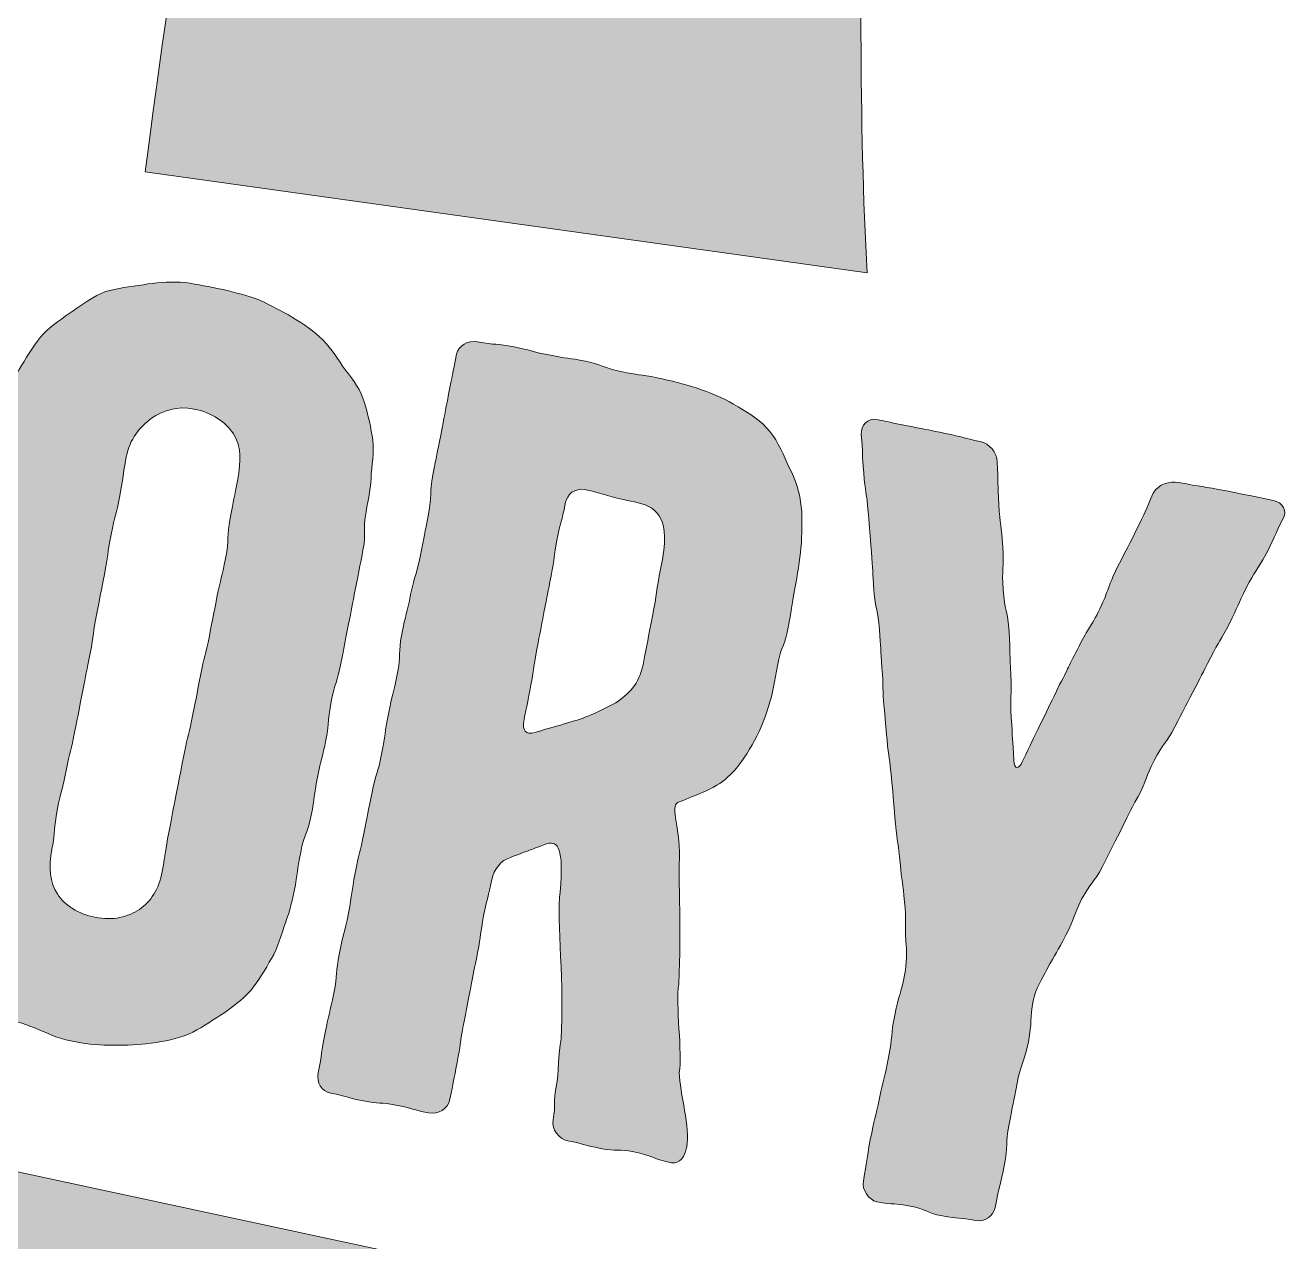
# Model space of a CAD drawing. Header units: inches. Extents: x 239 to 844, y -990 to -91.
# Drawn here: x 659.5 to 841.2, y -479.5 to -304.4 of the extents above; entities that cross this region are included whole.
import ezdxf

# ---------------------------------------------------------------- set-up
doc = ezdxf.new("R2010")
doc.units = ezdxf.units.IN
doc.header["$MEASUREMENT"] = 0
doc.layers.add('Layer 1', color=7, linetype='Continuous')

# ---------------------------------------------------------------- blocks, each defined once
blk = doc.blocks.new('block 4')
at = {"layer": 'Layer 1', "true_color": 0xea2625}
h = blk.add_hatch(color=20, dxfattribs=at)
h.dxf.hatch_style = 2
edge = h.paths.add_edge_path()
edge.add_spline(control_points=[(666.08, -450.6), (664.24, -450.23), (662.65, -449.43), (661.03, -448.78), (659.26, -448.1), (657.45, -447.58), (656.02, -446.81), (654.3, -445.82), (652.78, -444.71), (651.4, -443.63), (650.05, -442.39), (648.88, -441.03), (647.75, -439.51), (646.77, -438.03), (646.34, -436.17), (645.57, -434.4), (645.11, -432.7), (644.32, -431.09), (644.07, -429.11), (643.76, -427.43), (643.82, -425.51), (643.87, -423.59), (643.9, -421.83), (644.23, -420.12), (644.6, -418.26), (645.14, -415.47), (645.14, -415.47), (645.69, -412.68), (646.2, -410.05), (646.35, -410.08), (646.9, -407.29), (647.41, -404.65), (647.26, -404.62), (647.8, -401.83), (648.32, -399.2), (648.16, -399.17), (648.71, -396.38), (649.26, -393.59), (649.26, -393.59), (649.77, -390.95), (650.31, -388.16), (650.31, -388.16), (650.83, -385.53), (651.37, -382.74), (651.22, -382.71), (651.77, -379.92), (652.28, -377.28), (652.59, -377.34), (653.13, -374.55), (653.65, -371.92), (653.65, -371.92), (654.19, -369.13), (654.74, -366.34), (654.58, -366.31), (655.1, -363.67), (655.46, -361.81), (655.98, -359.98), (656.61, -358.34), (657.28, -356.54), (658.07, -354.93), (659.02, -353.35), (659.96, -351.76), (660.91, -350.18), (662.13, -348.82), (663.32, -347.61), (664.96, -346.49), (666.43, -345.49), (667.89, -344.5), (669.39, -343.35), (671.1, -342.72), (672.78, -342.26), (674.58, -341.97), (676.54, -341.72), (678.19, -341.41), (680.11, -341.31), (681.85, -341.34), (683.72, -341.55), (685.4, -341.89), (687.23, -342.26), (689.22, -342.66), (690.87, -343.15), (692.52, -343.64), (694.29, -344.32), (695.85, -345.28), (697.44, -346.08), (699, -347.04), (700.57, -348), (701.91, -349.23), (703.26, -350.47), (704.24, -351.96), (705.22, -353.44), (706.35, -354.96), (707.52, -356.32), (708.13, -358.05), (708.74, -359.79), (709.18, -361.65), (709.45, -363.47), (709.76, -365.15), (709.55, -367.04), (709.34, -368.93), (709.32, -370.69), (708.95, -372.56), (708.59, -374.41), (708.07, -377.05), (708.69, -377.17), (708.14, -379.96), (707.6, -382.75), (707.6, -382.75), (707.08, -385.39), (706.54, -388.18), (706.54, -388.18), (706.02, -390.81), (705.48, -393.6), (705.48, -393.6), (704.97, -396.24), (704.42, -399.03), (704.11, -398.96), (703.57, -401.75), (703.05, -404.39), (703.36, -404.45), (702.82, -407.24), (702.3, -409.88), (702.15, -409.84), (701.6, -412.64), (701.06, -415.42), (701.21, -415.45), (700.7, -418.09), (700.15, -420.88), (699.69, -420.79), (699.18, -423.42), (698.63, -426.21), (698.78, -426.24), (698.24, -429.03), (697.88, -430.89), (697.39, -432.57), (696.75, -434.21), (696.24, -436.04), (695.57, -437.84), (694.65, -439.27), (693.68, -441), (692.74, -442.59), (691.55, -443.8), (690.18, -445.13), (688.68, -446.28), (687.06, -447.25), (685.6, -448.24), (684.13, -449.23), (682.42, -449.86), (680.71, -450.48), (678.91, -450.76), (676.96, -451.01), (675.34, -451.17), (673.41, -451.27), (671.52, -451.21), (669.77, -451.18), (668.06, -451), (666.08, -450.6)], knot_values=[0, 0, 0, 0, 1, 1, 1, 2, 2, 2, 3, 3, 3, 4, 4, 4, 5, 5, 5, 6, 6, 6, 7, 7, 7, 8, 8, 8, 9, 9, 9, 10, 10, 10, 11, 11, 11, 12, 12, 12, 13, 13, 13, 14, 14, 14, 15, 15, 15, 16, 16, 16, 17, 17, 17, 18, 18, 18, 19, 19, 19, 20, 20, 20, 21, 21, 21, 22, 22, 22, 23, 23, 23, 24, 24, 24, 25, 25, 25, 26, 26, 26, 27, 27, 27, 28, 28, 28, 29, 29, 29, 30, 30, 30, 31, 31, 31, 32, 32, 32, 33, 33, 33, 34, 34, 34, 35, 35, 35, 36, 36, 36, 37, 37, 37, 38, 38, 38, 39, 39, 39, 40, 40, 40, 41, 41, 41, 42, 42, 42, 43, 43, 43, 44, 44, 44, 45, 45, 45, 46, 46, 46, 47, 47, 47, 48, 48, 48, 49, 49, 49, 50, 50, 50, 51, 51, 51, 52, 52, 52, 52], degree=3, periodic=1)
edge = h.paths.add_edge_path()
edge.add_spline(control_points=[(669.56, -432.78), (672.15, -433.3), (674.32, -432.77), (675.97, -431.65), (677.62, -430.53), (678.75, -428.82), (679.26, -426.19), (679.8, -423.4), (679.65, -423.37), (680.2, -420.58), (680.74, -417.79), (680.74, -417.79), (681.32, -414.84), (681.86, -412.05), (681.86, -412.05), (682.41, -409.26), (682.95, -406.47), (683.1, -406.5), (683.68, -403.56), (684.22, -400.77), (684.22, -400.77), (684.77, -397.98), (685.31, -395.19), (685.47, -395.22), (686.04, -392.28), (686.59, -389.49), (686.59, -389.49), (687.13, -386.7), (687.68, -383.91), (687.83, -383.94), (688.37, -381.15), (688.95, -378.2), (688.49, -378.11), (689.04, -375.32), (689.58, -372.53), (689.58, -372.53), (690.12, -369.74), (690.64, -367.11), (690.6, -364.84), (689.5, -363.17), (688.4, -361.5), (686.44, -360.14), (683.84, -359.62), (681.4, -359.13), (679.35, -359.85), (677.7, -360.96), (676.02, -362.24), (674.59, -363.88), (674.08, -366.52), (673.53, -369.31), (673.69, -369.34), (673.14, -372.13), (672.6, -374.92), (672.44, -374.89), (671.9, -377.68), (671.32, -380.62), (671.48, -380.65), (670.93, -383.44), (670.39, -386.23), (670.39, -386.23), (669.84, -389.02), (669.27, -391.97), (669.42, -392), (668.88, -394.79), (668.33, -397.58), (668.33, -397.58), (667.79, -400.37), (667.24, -403.16), (667.24, -403.16), (666.7, -405.95), (666.12, -408.89), (665.97, -408.86), (665.42, -411.65), (664.88, -414.44), (664.72, -414.41), (664.15, -417.36), (663.61, -420.15), (663.91, -420.21), (663.37, -423), (662.85, -425.63), (663.07, -427.77), (664.18, -429.44), (665.28, -431.11), (667.11, -432.29), (669.56, -432.78)], knot_values=[0, 0, 0, 0, 1, 1, 1, 2, 2, 2, 3, 3, 3, 4, 4, 4, 5, 5, 5, 6, 6, 6, 7, 7, 7, 8, 8, 8, 9, 9, 9, 10, 10, 10, 11, 11, 11, 12, 12, 12, 13, 13, 13, 14, 14, 14, 15, 15, 15, 16, 16, 16, 17, 17, 17, 18, 18, 18, 19, 19, 19, 20, 20, 20, 21, 21, 21, 22, 22, 22, 23, 23, 23, 24, 24, 24, 25, 25, 25, 26, 26, 26, 27, 27, 27, 28, 28, 28, 28], degree=3, periodic=1)
h = blk.add_hatch(color=20, dxfattribs=at)
h.dxf.hatch_style = 2
edge = h.paths.add_edge_path()
edge.add_spline(control_points=[(753.61, -442.41), (753.07, -445.2), (754.18, -452.51), (753.67, -455.14), (753.73, -458.06), (755.27, -463.2), (754.75, -465.83), (754.48, -467.23), (753.78, -468.37), (752.56, -468.13), (750.11, -467.64), (749.59, -467.05), (747.15, -466.56), (744.86, -466.1), (744.76, -466.56), (742.32, -466.07), (740.03, -465.61), (740.06, -465.46), (737.61, -464.97), (736.39, -464.72), (735.23, -463.36), (735.5, -461.97), (735.95, -459.64), (735.49, -459.55), (735.95, -457.22), (736.37, -455.05), (736.21, -452.6), (736.67, -450.28), (737.14, -442.97), (736.05, -433.08), (736.51, -429.15), (737.1, -422.82), (736.19, -421.83), (734.69, -422.18), (731.6, -423.33), (732.46, -423.02), (729.38, -424.17), (728.03, -424.55), (726.97, -425.94), (726.69, -427.34), (726.18, -429.97), (726.02, -429.94), (725.51, -432.58), (725, -435.21), (725.15, -435.24), (724.64, -437.88), (724.12, -440.51), (724.12, -440.51), (723.61, -443.15), (723.09, -445.78), (723.09, -445.78), (722.58, -448.42), (722.06, -451.05), (722.22, -451.08), (721.7, -453.72), (721.19, -456.35), (721.19, -456.35), (720.67, -458.99), (720.4, -460.38), (718.97, -461.22), (717.59, -460.95), (715.3, -460.49), (715.33, -460.33), (712.88, -459.84), (710.59, -459.38), (710.53, -459.69), (708.24, -459.23), (705.79, -458.74), (705.82, -458.58), (703.53, -458.12), (702.15, -457.85), (701.45, -456.58), (701.72, -455.18), (702.27, -452.39), (702.11, -452.36), (702.69, -449.42), (703.23, -446.63), (703.38, -446.66), (703.96, -443.71), (704.51, -440.92), (704.2, -440.86), (704.77, -437.92), (705.32, -435.13), (705.47, -435.16), (706.05, -432.21), (706.62, -429.27), (706.47, -429.23), (707.01, -426.45), (707.59, -423.5), (707.74, -423.53), (708.29, -420.74), (708.86, -417.8), (708.86, -417.8), (709.41, -415.01), (709.98, -412.06), (710.28, -412.12), (710.83, -409.33), (711.41, -406.39), (711.25, -406.36), (711.8, -403.57), (712.37, -400.62), (712.52, -400.65), (713.07, -397.86), (713.65, -394.92), (713.19, -394.83), (713.73, -392.04), (714.31, -389.09), (714.46, -389.12), (715.01, -386.33), (715.58, -383.39), (715.89, -383.45), (716.43, -380.66), (717, -377.72), (717, -377.72), (717.58, -374.77), (718.13, -371.98), (717.67, -371.89), (718.21, -369.1), (718.79, -366.15), (718.79, -366.15), (719.33, -363.36), (719.91, -360.42), (719.91, -360.42), (720.48, -357.47), (721.03, -354.68), (721.03, -354.68), (721.6, -351.74), (721.84, -350.5), (723.28, -349.66), (724.65, -349.94), (727.25, -350.46), (727.31, -350.15), (729.91, -350.67), (732.35, -351.16), (732.32, -351.32), (734.92, -351.84), (737.67, -352.39), (737.7, -352.23), (740.15, -352.72), (742.75, -353.25), (742.66, -353.71), (745.26, -354.23), (747.85, -354.76), (747.88, -354.6), (750.48, -355.12), (752.47, -355.52), (754.43, -356.08), (756.08, -356.57), (758.16, -357.31), (759.93, -357.98), (761.49, -358.94), (763.2, -359.93), (764.92, -360.92), (766.23, -362.31), (767.55, -363.7), (768.44, -365.65), (769.21, -367.42), (770, -369.03), (770.89, -370.98), (771.14, -372.96), (771.42, -374.79), (771.33, -376.87), (771.25, -378.94), (771.06, -380.68), (770.82, -382.72), (770.43, -384.74), (769.86, -387.68), (770.01, -387.71), (769.4, -390.81), (768.83, -393.76), (768.37, -393.67), (767.79, -396.61), (767.4, -398.63), (767.16, -400.67), (766.49, -402.47), (765.94, -404.46), (765.09, -406.38), (764.15, -407.96), (763.17, -409.7), (762.05, -411.4), (760.52, -412.71), (759.12, -414.2), (755.21, -415.51), (753.47, -416.29), (752.25, -416.85), (754, -420.1), (753.64, -425.18), (753.65, -430.82), (753.93, -433.45), (753.61, -442.41)], knot_values=[0, 0, 0, 0, 1, 1, 1, 2, 2, 2, 3, 3, 3, 4, 4, 4, 5, 5, 5, 6, 6, 6, 7, 7, 7, 8, 8, 8, 9, 9, 9, 10, 10, 10, 11, 11, 11, 12, 12, 12, 13, 13, 13, 14, 14, 14, 15, 15, 15, 16, 16, 16, 17, 17, 17, 18, 18, 18, 19, 19, 19, 20, 20, 20, 21, 21, 21, 22, 22, 22, 23, 23, 23, 24, 24, 24, 25, 25, 25, 26, 26, 26, 27, 27, 27, 28, 28, 28, 29, 29, 29, 30, 30, 30, 31, 31, 31, 32, 32, 32, 33, 33, 33, 34, 34, 34, 35, 35, 35, 36, 36, 36, 37, 37, 37, 38, 38, 38, 39, 39, 39, 40, 40, 40, 41, 41, 41, 42, 42, 42, 43, 43, 43, 44, 44, 44, 45, 45, 45, 46, 46, 46, 47, 47, 47, 48, 48, 48, 49, 49, 49, 50, 50, 50, 51, 51, 51, 52, 52, 52, 53, 53, 53, 54, 54, 54, 55, 55, 55, 56, 56, 56, 57, 57, 57, 58, 58, 58, 59, 59, 59, 60, 60, 60, 61, 61, 61, 62, 62, 62, 63, 63, 63, 63], degree=3, periodic=1)
edge = h.paths.add_edge_path()
edge.add_spline(control_points=[(749.81, -389.46), (750.48, -386.05), (750.33, -386.02), (751.02, -382.45), (751.48, -380.13), (752.17, -376.56), (750.49, -374.61), (749.6, -373.47), (748.07, -373.16), (746.7, -372.89), (743.33, -372.21), (743.39, -371.9), (740.03, -371.23), (738.65, -370.95), (737.53, -371.85), (737.26, -373.24), (736.74, -375.88), (736.59, -375.85), (736.07, -378.48), (735.59, -380.96), (735.74, -381), (735.23, -383.63), (734.71, -386.26), (734.71, -386.26), (734.2, -388.9), (733.68, -391.53), (733.68, -391.53), (733.17, -394.17), (732.69, -396.65), (732.84, -396.68), (732.32, -399.31), (731.81, -401.95), (731.81, -401.95), (731.29, -404.58), (731.05, -405.82), (731.55, -406.57), (732.89, -406.19), (735.42, -405.41), (735.57, -405.44), (738.11, -404.66), (740.46, -404.01), (742.57, -402.98), (744.52, -401.92), (746.35, -400.68), (747.91, -399.22), (748.45, -396.43), (749.12, -393.02), (749.12, -393.02), (749.81, -389.46)], knot_values=[0, 0, 0, 0, 1, 1, 1, 2, 2, 2, 3, 3, 3, 4, 4, 4, 5, 5, 5, 6, 6, 6, 7, 7, 7, 8, 8, 8, 9, 9, 9, 10, 10, 10, 11, 11, 11, 12, 12, 12, 13, 13, 13, 14, 14, 14, 15, 15, 15, 16, 16, 16, 16], degree=3, periodic=1)
h = blk.add_hatch(color=20, dxfattribs=at)
h.dxf.hatch_style = 2
edge = h.paths.add_edge_path()
edge.add_spline(control_points=[(840.54, -375.46), (839.26, -377.94), (839.42, -377.98), (838.14, -380.46), (836.67, -383.06), (836.55, -382.88), (835.27, -385.36), (833.99, -387.84), (834.12, -388.02), (832.84, -390.51), (831.56, -392.99), (831.41, -392.96), (830.13, -395.44), (828.85, -397.92), (828.85, -397.92), (827.57, -400.4), (826.29, -402.88), (826.29, -402.88), (825.01, -405.36), (823.73, -407.85), (823.27, -407.75), (822, -410.23), (820.72, -412.72), (820.99, -412.93), (819.71, -415.41), (818.28, -417.87), (818.44, -417.9), (817.16, -420.38), (815.88, -422.86), (815.88, -422.86), (814.57, -425.49), (813.29, -427.98), (812.87, -427.73), (811.58, -430.21), (810.31, -432.69), (810.58, -432.91), (809.3, -435.39), (808.02, -437.87), (807.87, -437.84), (806.59, -440.32), (805.89, -441.47), (804.89, -443.36), (804.65, -444.6), (804.04, -447.7), (804.5, -447.79), (803.92, -450.74), (803.35, -453.68), (802.89, -453.59), (802.29, -456.69), (801.71, -459.64), (801.71, -459.64), (801.14, -462.58), (800.56, -465.53), (801.02, -465.62), (800.44, -468.56), (799.84, -471.66), (799.69, -471.63), (799.11, -474.58), (798.87, -475.82), (797.59, -476.69), (796.36, -476.44), (793.92, -475.95), (793.86, -476.26), (791.57, -475.8), (789.12, -475.31), (789.21, -474.84), (786.92, -474.38), (784.63, -473.92), (784.56, -474.23), (782.12, -473.74), (780.9, -473.5), (779.92, -472.01), (780.16, -470.77), (780.74, -467.83), (780.58, -467.8), (781.16, -464.85), (781.76, -461.75), (781.91, -461.78), (782.49, -458.84), (783.07, -455.89), (783.22, -455.92), (783.79, -452.98), (784.4, -449.88), (784.09, -449.82), (784.67, -446.87), (785.24, -443.93), (785.55, -443.99), (786.15, -440.89), (786.39, -439.65), (786.48, -437.57), (786.26, -436.24), (786.17, -433.48), (786.35, -433.36), (786.1, -430.57), (785.85, -427.78), (785.7, -427.75), (785.45, -424.96), (785.2, -422.17), (785.05, -422.14), (784.8, -419.35), (784.55, -416.57), (784.55, -416.57), (784.3, -413.78), (784.05, -410.99), (784.05, -410.99), (783.65, -408.17), (783.4, -405.38), (783.4, -405.38), (783.15, -402.59), (782.9, -399.81), (783.08, -399.68), (782.83, -396.89), (782.58, -394.1), (782.73, -394.13), (782.48, -391.35), (782.23, -388.56), (781.93, -388.5), (781.68, -385.71), (781.43, -382.92), (781.58, -382.95), (781.33, -380.16), (781.08, -377.37), (781.11, -377.22), (780.86, -374.43), (780.61, -371.64), (780.46, -371.61), (780.21, -368.82), (779.96, -366.04), (780.11, -366.07), (779.87, -363.28), (779.8, -361.98), (780.81, -360.89), (782.03, -361.13), (784.47, -361.63), (784.47, -361.63), (787.07, -362.15), (789.52, -362.64), (789.52, -362.64), (791.96, -363.13), (794.56, -363.65), (794.53, -363.81), (796.98, -364.3), (798.35, -364.58), (799.36, -365.9), (799.43, -367.21), (799.62, -370.3), (799.46, -370.27), (799.65, -373.37), (799.87, -376.32), (800.03, -376.35), (800.22, -379.45), (800.4, -382.54), (800.07, -382.64), (800.29, -385.58), (800.48, -388.68), (800.96, -388.62), (801.15, -391.71), (801.34, -394.81), (801.19, -394.78), (801.38, -397.88), (801.57, -400.98), (801.23, -401.07), (801.45, -404.01), (801.64, -407.11), (801.64, -407.11), (801.83, -410.21), (801.89, -411.51), (802.51, -411.64), (803.08, -410.3), (804.42, -407.51), (804.42, -407.51), (805.73, -404.87), (807.07, -402.08), (807.07, -402.08), (808.41, -399.29), (809.9, -396.53), (809.75, -396.5), (811.24, -393.74), (812.58, -390.95), (812.86, -391.16), (814.2, -388.37), (815.53, -385.58), (815.23, -385.52), (816.57, -382.73), (817.91, -379.94), (818.06, -379.97), (819.4, -377.18), (820.74, -374.39), (820.74, -374.39), (821.89, -371.72), (822.62, -370.42), (824.3, -369.95), (825.53, -370.19), (828.89, -370.87), (828.92, -370.71), (832.44, -371.42), (835.8, -372.09), (835.8, -372.09), (839.16, -372.77), (840.54, -373.05), (841.24, -374.31), (840.54, -375.46)], knot_values=[0, 0, 0, 0, 1, 1, 1, 2, 2, 2, 3, 3, 3, 4, 4, 4, 5, 5, 5, 6, 6, 6, 7, 7, 7, 8, 8, 8, 9, 9, 9, 10, 10, 10, 11, 11, 11, 12, 12, 12, 13, 13, 13, 14, 14, 14, 15, 15, 15, 16, 16, 16, 17, 17, 17, 18, 18, 18, 19, 19, 19, 20, 20, 20, 21, 21, 21, 22, 22, 22, 23, 23, 23, 24, 24, 24, 25, 25, 25, 26, 26, 26, 27, 27, 27, 28, 28, 28, 29, 29, 29, 30, 30, 30, 31, 31, 31, 32, 32, 32, 33, 33, 33, 34, 34, 34, 35, 35, 35, 36, 36, 36, 37, 37, 37, 38, 38, 38, 39, 39, 39, 40, 40, 40, 41, 41, 41, 42, 42, 42, 43, 43, 43, 44, 44, 44, 45, 45, 45, 46, 46, 46, 47, 47, 47, 48, 48, 48, 49, 49, 49, 50, 50, 50, 51, 51, 51, 52, 52, 52, 53, 53, 53, 54, 54, 54, 55, 55, 55, 56, 56, 56, 57, 57, 57, 58, 58, 58, 59, 59, 59, 60, 60, 60, 61, 61, 61, 62, 62, 62, 63, 63, 63, 64, 64, 64, 65, 65, 65, 66, 66, 66, 67, 67, 67, 67], degree=3, periodic=1)
at = {"layer": 'Layer 1', "lineweight": 0}
for points, knots in [([(666.08, -450.6), (664.24, -450.23), (662.65, -449.43), (661.03, -448.78), (659.26, -448.1), (657.45, -447.58), (656.02, -446.81), (654.3, -445.82), (652.78, -444.71), (651.4, -443.63), (650.05, -442.39), (648.88, -441.03), (647.75, -439.51), (646.77, -438.03), (646.34, -436.17), (645.57, -434.4), (645.11, -432.7), (644.32, -431.09), (644.07, -429.11), (643.76, -427.43), (643.82, -425.51), (643.87, -423.59), (643.9, -421.83), (644.23, -420.12), (644.6, -418.26), (645.14, -415.47), (645.14, -415.47), (645.69, -412.68), (646.2, -410.05), (646.35, -410.08), (646.9, -407.29), (647.41, -404.65), (647.26, -404.62), (647.8, -401.83), (648.32, -399.2), (648.16, -399.17), (648.71, -396.38), (649.26, -393.59), (649.26, -393.59), (649.77, -390.95), (650.31, -388.16), (650.31, -388.16), (650.83, -385.53), (651.37, -382.74), (651.22, -382.71), (651.77, -379.92), (652.28, -377.28), (652.59, -377.34), (653.13, -374.55), (653.65, -371.92), (653.65, -371.92), (654.19, -369.13), (654.74, -366.34), (654.58, -366.31), (655.1, -363.67), (655.46, -361.81), (655.98, -359.98), (656.61, -358.34), (657.28, -356.54), (658.07, -354.93), (659.02, -353.35), (659.96, -351.76), (660.91, -350.18), (662.13, -348.82), (663.32, -347.61), (664.96, -346.49), (666.43, -345.49), (667.89, -344.5), (669.39, -343.35), (671.1, -342.72), (672.78, -342.26), (674.58, -341.97), (676.54, -341.72), (678.19, -341.41), (680.11, -341.31), (681.85, -341.34), (683.72, -341.55), (685.4, -341.89), (687.23, -342.26), (689.22, -342.66), (690.87, -343.15), (692.52, -343.64), (694.29, -344.32), (695.85, -345.28), (697.44, -346.08), (699, -347.04), (700.57, -348), (701.91, -349.23), (703.26, -350.47), (704.24, -351.96), (705.22, -353.44), (706.35, -354.96), (707.52, -356.32), (708.13, -358.05), (708.74, -359.79), (709.18, -361.65), (709.45, -363.47), (709.76, -365.15), (709.55, -367.04), (709.34, -368.93), (709.32, -370.69), (708.95, -372.56), (708.59, -374.41), (708.07, -377.05), (708.69, -377.17), (708.14, -379.96), (707.6, -382.75), (707.6, -382.75), (707.08, -385.39), (706.54, -388.18), (706.54, -388.18), (706.02, -390.81), (705.48, -393.6), (705.48, -393.6), (704.97, -396.24), (704.42, -399.03), (704.11, -398.96), (703.57, -401.75), (703.05, -404.39), (703.36, -404.45), (702.82, -407.24), (702.3, -409.88), (702.15, -409.84), (701.6, -412.64), (701.06, -415.42), (701.21, -415.45), (700.7, -418.09), (700.15, -420.88), (699.69, -420.79), (699.18, -423.42), (698.63, -426.21), (698.78, -426.24), (698.24, -429.03), (697.88, -430.89), (697.39, -432.57), (696.75, -434.21), (696.24, -436.04), (695.57, -437.84), (694.65, -439.27), (693.68, -441), (692.74, -442.59), (691.55, -443.8), (690.18, -445.13), (688.68, -446.28), (687.06, -447.25), (685.6, -448.24), (684.13, -449.23), (682.42, -449.86), (680.71, -450.48), (678.91, -450.76), (676.96, -451.01), (675.34, -451.17), (673.41, -451.27), (671.52, -451.21), (669.77, -451.18), (668.06, -451), (666.08, -450.6)], [0, 0, 0, 0, 1, 1, 1, 2, 2, 2, 3, 3, 3, 4, 4, 4, 5, 5, 5, 6, 6, 6, 7, 7, 7, 8, 8, 8, 9, 9, 9, 10, 10, 10, 11, 11, 11, 12, 12, 12, 13, 13, 13, 14, 14, 14, 15, 15, 15, 16, 16, 16, 17, 17, 17, 18, 18, 18, 19, 19, 19, 20, 20, 20, 21, 21, 21, 22, 22, 22, 23, 23, 23, 24, 24, 24, 25, 25, 25, 26, 26, 26, 27, 27, 27, 28, 28, 28, 29, 29, 29, 30, 30, 30, 31, 31, 31, 32, 32, 32, 33, 33, 33, 34, 34, 34, 35, 35, 35, 36, 36, 36, 37, 37, 37, 38, 38, 38, 39, 39, 39, 40, 40, 40, 41, 41, 41, 42, 42, 42, 43, 43, 43, 44, 44, 44, 45, 45, 45, 46, 46, 46, 47, 47, 47, 48, 48, 48, 49, 49, 49, 50, 50, 50, 51, 51, 51, 52, 52, 52, 52]), ([(753.61, -442.41), (753.07, -445.2), (754.18, -452.51), (753.67, -455.14), (753.73, -458.06), (755.27, -463.2), (754.75, -465.83), (754.48, -467.23), (753.78, -468.37), (752.56, -468.13), (750.11, -467.64), (749.59, -467.05), (747.15, -466.56), (744.86, -466.1), (744.76, -466.56), (742.32, -466.07), (740.03, -465.61), (740.06, -465.46), (737.61, -464.97), (736.39, -464.72), (735.23, -463.36), (735.5, -461.97), (735.95, -459.64), (735.49, -459.55), (735.95, -457.22), (736.37, -455.05), (736.21, -452.6), (736.67, -450.28), (737.14, -442.97), (736.05, -433.08), (736.51, -429.15), (737.1, -422.82), (736.19, -421.83), (734.69, -422.18), (731.6, -423.33), (732.46, -423.02), (729.38, -424.17), (728.03, -424.55), (726.97, -425.94), (726.69, -427.34), (726.18, -429.97), (726.02, -429.94), (725.51, -432.58), (725, -435.21), (725.15, -435.24), (724.64, -437.88), (724.12, -440.51), (724.12, -440.51), (723.61, -443.15), (723.09, -445.78), (723.09, -445.78), (722.58, -448.42), (722.06, -451.05), (722.22, -451.08), (721.7, -453.72), (721.19, -456.35), (721.19, -456.35), (720.67, -458.99), (720.4, -460.38), (718.97, -461.22), (717.59, -460.95), (715.3, -460.49), (715.33, -460.33), (712.88, -459.84), (710.59, -459.38), (710.53, -459.69), (708.24, -459.23), (705.79, -458.74), (705.82, -458.58), (703.53, -458.12), (702.15, -457.85), (701.45, -456.58), (701.72, -455.18), (702.27, -452.39), (702.11, -452.36), (702.69, -449.42), (703.23, -446.63), (703.38, -446.66), (703.96, -443.71), (704.51, -440.92), (704.2, -440.86), (704.77, -437.92), (705.32, -435.13), (705.47, -435.16), (706.05, -432.21), (706.62, -429.27), (706.47, -429.23), (707.01, -426.45), (707.59, -423.5), (707.74, -423.53), (708.29, -420.74), (708.86, -417.8), (708.86, -417.8), (709.41, -415.01), (709.98, -412.06), (710.28, -412.12), (710.83, -409.33), (711.41, -406.39), (711.25, -406.36), (711.8, -403.57), (712.37, -400.62), (712.52, -400.65), (713.07, -397.86), (713.65, -394.92), (713.19, -394.83), (713.73, -392.04), (714.31, -389.09), (714.46, -389.12), (715.01, -386.33), (715.58, -383.39), (715.89, -383.45), (716.43, -380.66), (717, -377.72), (717, -377.72), (717.58, -374.77), (718.13, -371.98), (717.67, -371.89), (718.21, -369.1), (718.79, -366.15), (718.79, -366.15), (719.33, -363.36), (719.91, -360.42), (719.91, -360.42), (720.48, -357.47), (721.03, -354.68), (721.03, -354.68), (721.6, -351.74), (721.84, -350.5), (723.28, -349.66), (724.65, -349.94), (727.25, -350.46), (727.31, -350.15), (729.91, -350.67), (732.35, -351.16), (732.32, -351.32), (734.92, -351.84), (737.67, -352.39), (737.7, -352.23), (740.15, -352.72), (742.75, -353.25), (742.66, -353.71), (745.26, -354.23), (747.85, -354.76), (747.88, -354.6), (750.48, -355.12), (752.47, -355.52), (754.43, -356.08), (756.08, -356.57), (758.16, -357.31), (759.93, -357.98), (761.49, -358.94), (763.2, -359.93), (764.92, -360.92), (766.23, -362.31), (767.55, -363.7), (768.44, -365.65), (769.21, -367.42), (770, -369.03), (770.89, -370.98), (771.14, -372.96), (771.42, -374.79), (771.33, -376.87), (771.25, -378.94), (771.06, -380.68), (770.82, -382.72), (770.43, -384.74), (769.86, -387.68), (770.01, -387.71), (769.4, -390.81), (768.83, -393.76), (768.37, -393.67), (767.79, -396.61), (767.4, -398.63), (767.16, -400.67), (766.49, -402.47), (765.94, -404.46), (765.09, -406.38), (764.15, -407.96), (763.17, -409.7), (762.05, -411.4), (760.52, -412.71), (759.12, -414.2), (755.21, -415.51), (753.47, -416.29), (752.25, -416.85), (754, -420.1), (753.64, -425.18), (753.65, -430.82), (753.93, -433.45), (753.61, -442.41)], [0, 0, 0, 0, 1, 1, 1, 2, 2, 2, 3, 3, 3, 4, 4, 4, 5, 5, 5, 6, 6, 6, 7, 7, 7, 8, 8, 8, 9, 9, 9, 10, 10, 10, 11, 11, 11, 12, 12, 12, 13, 13, 13, 14, 14, 14, 15, 15, 15, 16, 16, 16, 17, 17, 17, 18, 18, 18, 19, 19, 19, 20, 20, 20, 21, 21, 21, 22, 22, 22, 23, 23, 23, 24, 24, 24, 25, 25, 25, 26, 26, 26, 27, 27, 27, 28, 28, 28, 29, 29, 29, 30, 30, 30, 31, 31, 31, 32, 32, 32, 33, 33, 33, 34, 34, 34, 35, 35, 35, 36, 36, 36, 37, 37, 37, 38, 38, 38, 39, 39, 39, 40, 40, 40, 41, 41, 41, 42, 42, 42, 43, 43, 43, 44, 44, 44, 45, 45, 45, 46, 46, 46, 47, 47, 47, 48, 48, 48, 49, 49, 49, 50, 50, 50, 51, 51, 51, 52, 52, 52, 53, 53, 53, 54, 54, 54, 55, 55, 55, 56, 56, 56, 57, 57, 57, 58, 58, 58, 59, 59, 59, 60, 60, 60, 61, 61, 61, 62, 62, 62, 63, 63, 63, 63]), ([(669.56, -432.78), (672.15, -433.3), (674.32, -432.77), (675.97, -431.65), (677.62, -430.53), (678.75, -428.82), (679.26, -426.19), (679.8, -423.4), (679.65, -423.37), (680.2, -420.58), (680.74, -417.79), (680.74, -417.79), (681.32, -414.84), (681.86, -412.05), (681.86, -412.05), (682.41, -409.26), (682.95, -406.47), (683.1, -406.5), (683.68, -403.56), (684.22, -400.77), (684.22, -400.77), (684.77, -397.98), (685.31, -395.19), (685.47, -395.22), (686.04, -392.28), (686.59, -389.49), (686.59, -389.49), (687.13, -386.7), (687.68, -383.91), (687.83, -383.94), (688.37, -381.15), (688.95, -378.2), (688.49, -378.11), (689.04, -375.32), (689.58, -372.53), (689.58, -372.53), (690.12, -369.74), (690.64, -367.11), (690.6, -364.84), (689.5, -363.17), (688.4, -361.5), (686.44, -360.14), (683.84, -359.62), (681.4, -359.13), (679.35, -359.85), (677.7, -360.96), (676.02, -362.24), (674.59, -363.88), (674.08, -366.52), (673.53, -369.31), (673.69, -369.34), (673.14, -372.13), (672.6, -374.92), (672.44, -374.89), (671.9, -377.68), (671.32, -380.62), (671.48, -380.65), (670.93, -383.44), (670.39, -386.23), (670.39, -386.23), (669.84, -389.02), (669.27, -391.97), (669.42, -392), (668.88, -394.79), (668.33, -397.58), (668.33, -397.58), (667.79, -400.37), (667.24, -403.16), (667.24, -403.16), (666.7, -405.95), (666.12, -408.89), (665.97, -408.86), (665.42, -411.65), (664.88, -414.44), (664.72, -414.41), (664.15, -417.36), (663.61, -420.15), (663.91, -420.21), (663.37, -423), (662.85, -425.63), (663.07, -427.77), (664.18, -429.44), (665.28, -431.11), (667.11, -432.29), (669.56, -432.78)], [0, 0, 0, 0, 1, 1, 1, 2, 2, 2, 3, 3, 3, 4, 4, 4, 5, 5, 5, 6, 6, 6, 7, 7, 7, 8, 8, 8, 9, 9, 9, 10, 10, 10, 11, 11, 11, 12, 12, 12, 13, 13, 13, 14, 14, 14, 15, 15, 15, 16, 16, 16, 17, 17, 17, 18, 18, 18, 19, 19, 19, 20, 20, 20, 21, 21, 21, 22, 22, 22, 23, 23, 23, 24, 24, 24, 25, 25, 25, 26, 26, 26, 27, 27, 27, 28, 28, 28, 28]), ([(840.54, -375.46), (839.26, -377.94), (839.42, -377.98), (838.14, -380.46), (836.67, -383.06), (836.55, -382.88), (835.27, -385.36), (833.99, -387.84), (834.12, -388.02), (832.84, -390.51), (831.56, -392.99), (831.41, -392.96), (830.13, -395.44), (828.85, -397.92), (828.85, -397.92), (827.57, -400.4), (826.29, -402.88), (826.29, -402.88), (825.01, -405.36), (823.73, -407.85), (823.27, -407.75), (822, -410.23), (820.72, -412.72), (820.99, -412.93), (819.71, -415.41), (818.28, -417.87), (818.44, -417.9), (817.16, -420.38), (815.88, -422.86), (815.88, -422.86), (814.57, -425.49), (813.29, -427.98), (812.87, -427.73), (811.58, -430.21), (810.31, -432.69), (810.58, -432.91), (809.3, -435.39), (808.02, -437.87), (807.87, -437.84), (806.59, -440.32), (805.89, -441.47), (804.89, -443.36), (804.65, -444.6), (804.04, -447.7), (804.5, -447.79), (803.92, -450.74), (803.35, -453.68), (802.89, -453.59), (802.29, -456.69), (801.71, -459.64), (801.71, -459.64), (801.14, -462.58), (800.56, -465.53), (801.02, -465.62), (800.44, -468.56), (799.84, -471.66), (799.69, -471.63), (799.11, -474.58), (798.87, -475.82), (797.59, -476.69), (796.36, -476.44), (793.92, -475.95), (793.86, -476.26), (791.57, -475.8), (789.12, -475.31), (789.21, -474.84), (786.92, -474.38), (784.63, -473.92), (784.56, -474.23), (782.12, -473.74), (780.9, -473.5), (779.92, -472.01), (780.16, -470.77), (780.74, -467.83), (780.58, -467.8), (781.16, -464.85), (781.76, -461.75), (781.91, -461.78), (782.49, -458.84), (783.07, -455.89), (783.22, -455.92), (783.79, -452.98), (784.4, -449.88), (784.09, -449.82), (784.67, -446.87), (785.24, -443.93), (785.55, -443.99), (786.15, -440.89), (786.39, -439.65), (786.48, -437.57), (786.26, -436.24), (786.17, -433.48), (786.35, -433.36), (786.1, -430.57), (785.85, -427.78), (785.7, -427.75), (785.45, -424.96), (785.2, -422.17), (785.05, -422.14), (784.8, -419.35), (784.55, -416.57), (784.55, -416.57), (784.3, -413.78), (784.05, -410.99), (784.05, -410.99), (783.65, -408.17), (783.4, -405.38), (783.4, -405.38), (783.15, -402.59), (782.9, -399.81), (783.08, -399.68), (782.83, -396.89), (782.58, -394.1), (782.73, -394.13), (782.48, -391.35), (782.23, -388.56), (781.93, -388.5), (781.68, -385.71), (781.43, -382.92), (781.58, -382.95), (781.33, -380.16), (781.08, -377.37), (781.11, -377.22), (780.86, -374.43), (780.61, -371.64), (780.46, -371.61), (780.21, -368.82), (779.96, -366.04), (780.11, -366.07), (779.87, -363.28), (779.8, -361.98), (780.81, -360.89), (782.03, -361.13), (784.47, -361.63), (784.47, -361.63), (787.07, -362.15), (789.52, -362.64), (789.52, -362.64), (791.96, -363.13), (794.56, -363.65), (794.53, -363.81), (796.98, -364.3), (798.35, -364.58), (799.36, -365.9), (799.43, -367.21), (799.62, -370.3), (799.46, -370.27), (799.65, -373.37), (799.87, -376.32), (800.03, -376.35), (800.22, -379.45), (800.4, -382.54), (800.07, -382.64), (800.29, -385.58), (800.48, -388.68), (800.96, -388.62), (801.15, -391.71), (801.34, -394.81), (801.19, -394.78), (801.38, -397.88), (801.57, -400.98), (801.23, -401.07), (801.45, -404.01), (801.64, -407.11), (801.64, -407.11), (801.83, -410.21), (801.89, -411.51), (802.51, -411.64), (803.08, -410.3), (804.42, -407.51), (804.42, -407.51), (805.73, -404.87), (807.07, -402.08), (807.07, -402.08), (808.41, -399.29), (809.9, -396.53), (809.75, -396.5), (811.24, -393.74), (812.58, -390.95), (812.86, -391.16), (814.2, -388.37), (815.53, -385.58), (815.23, -385.52), (816.57, -382.73), (817.91, -379.94), (818.06, -379.97), (819.4, -377.18), (820.74, -374.39), (820.74, -374.39), (821.89, -371.72), (822.62, -370.42), (824.3, -369.95), (825.53, -370.19), (828.89, -370.87), (828.92, -370.71), (832.44, -371.42), (835.8, -372.09), (835.8, -372.09), (839.16, -372.77), (840.54, -373.05), (841.24, -374.31), (840.54, -375.46)], [0, 0, 0, 0, 1, 1, 1, 2, 2, 2, 3, 3, 3, 4, 4, 4, 5, 5, 5, 6, 6, 6, 7, 7, 7, 8, 8, 8, 9, 9, 9, 10, 10, 10, 11, 11, 11, 12, 12, 12, 13, 13, 13, 14, 14, 14, 15, 15, 15, 16, 16, 16, 17, 17, 17, 18, 18, 18, 19, 19, 19, 20, 20, 20, 21, 21, 21, 22, 22, 22, 23, 23, 23, 24, 24, 24, 25, 25, 25, 26, 26, 26, 27, 27, 27, 28, 28, 28, 29, 29, 29, 30, 30, 30, 31, 31, 31, 32, 32, 32, 33, 33, 33, 34, 34, 34, 35, 35, 35, 36, 36, 36, 37, 37, 37, 38, 38, 38, 39, 39, 39, 40, 40, 40, 41, 41, 41, 42, 42, 42, 43, 43, 43, 44, 44, 44, 45, 45, 45, 46, 46, 46, 47, 47, 47, 48, 48, 48, 49, 49, 49, 50, 50, 50, 51, 51, 51, 52, 52, 52, 53, 53, 53, 54, 54, 54, 55, 55, 55, 56, 56, 56, 57, 57, 57, 58, 58, 58, 59, 59, 59, 60, 60, 60, 61, 61, 61, 62, 62, 62, 63, 63, 63, 64, 64, 64, 65, 65, 65, 66, 66, 66, 67, 67, 67, 67]), ([(749.81, -389.46), (750.48, -386.05), (750.33, -386.02), (751.02, -382.45), (751.48, -380.13), (752.17, -376.56), (750.49, -374.61), (749.6, -373.47), (748.07, -373.16), (746.7, -372.89), (743.33, -372.21), (743.39, -371.9), (740.03, -371.23), (738.65, -370.95), (737.53, -371.85), (737.26, -373.24), (736.74, -375.88), (736.59, -375.85), (736.07, -378.48), (735.59, -380.96), (735.74, -381), (735.23, -383.63), (734.71, -386.26), (734.71, -386.26), (734.2, -388.9), (733.68, -391.53), (733.68, -391.53), (733.17, -394.17), (732.69, -396.65), (732.84, -396.68), (732.32, -399.31), (731.81, -401.95), (731.81, -401.95), (731.29, -404.58), (731.05, -405.82), (731.55, -406.57), (732.89, -406.19), (735.42, -405.41), (735.57, -405.44), (738.11, -404.66), (740.46, -404.01), (742.57, -402.98), (744.52, -401.92), (746.35, -400.68), (747.91, -399.22), (748.45, -396.43), (749.12, -393.02), (749.12, -393.02), (749.81, -389.46)], [0, 0, 0, 0, 1, 1, 1, 2, 2, 2, 3, 3, 3, 4, 4, 4, 5, 5, 5, 6, 6, 6, 7, 7, 7, 8, 8, 8, 9, 9, 9, 10, 10, 10, 11, 11, 11, 12, 12, 12, 13, 13, 13, 14, 14, 14, 15, 15, 15, 16, 16, 16, 16])]:
    blk.add_open_spline(points, degree=3, knots=knots, dxfattribs=at)
blk = doc.blocks.new('block 5')
at = {"layer": 'Layer 1', "true_color": 0xfccf0c}
h = blk.add_hatch(color=40, dxfattribs=at)
h.dxf.hatch_style = 2
edge = h.paths.add_edge_path()
edge.add_spline(control_points=[(779.9, -274.09), (779.9, -274.09), (778.44, -247.45), (787.11, -234.68), (787.11, -234.68), (723.78, -197.81), (723.78, -197.81), (723.78, -197.81), (682.4, -202.34), (682.4, -202.34), (682.4, -202.34), (686.85, -234.72), (687.84, -242.88), (688.5, -248.27), (680.52, -295.68), (676.8, -325.49), (676.8, -325.49), (780.72, -340.02), (780.72, -340.02), (779.5, -319.63), (779.79, -290.63), (779.9, -274.09)], knot_values=[0, 0, 0, 0, 1, 1, 1, 2, 2, 2, 3, 3, 3, 4, 4, 4, 5, 5, 5, 6, 6, 6, 7, 7, 7, 7], degree=3, periodic=1)
edge = h.paths.add_edge_path()
edge.add_spline(control_points=[(757.67, -247.29), (740.96, -245.45), (739.01, -250.43), (730.81, -249.65), (722.6, -248.86), (723.72, -242.11), (708.31, -238.58), (687.99, -233.94), (685.64, -216.68), (685.64, -216.68), (702.8, -232.27), (713.29, -233.12), (724.01, -231.78), (728.04, -231.27), (731.72, -233.02), (735.07, -235.32), (753.99, -248.29), (782.66, -236.27), (782.66, -236.27), (779.81, -244.03), (776.38, -249.35), (757.67, -247.29)], knot_values=[0, 0, 0, 0, 1, 1, 1, 2, 2, 2, 3, 3, 3, 4, 4, 4, 5, 5, 5, 6, 6, 6, 7, 7, 7, 7], degree=3, periodic=1)
at = {"layer": 'Layer 1', "lineweight": 0}
blk.add_open_spline([(779.9, -274.09), (779.9, -274.09), (778.44, -247.45), (787.11, -234.68), (787.11, -234.68), (723.78, -197.81), (723.78, -197.81), (723.78, -197.81), (682.4, -202.34), (682.4, -202.34), (682.4, -202.34), (686.85, -234.72), (687.84, -242.88), (688.5, -248.27), (680.52, -295.68), (676.8, -325.49), (676.8, -325.49), (780.72, -340.02), (780.72, -340.02), (779.5, -319.63), (779.79, -290.63), (779.9, -274.09)], degree=3, knots=[0, 0, 0, 0, 1, 1, 1, 2, 2, 2, 3, 3, 3, 4, 4, 4, 5, 5, 5, 6, 6, 6, 7, 7, 7, 7], dxfattribs=at)
blk = doc.blocks.new('block 2')
at = {"layer": 'Layer 1', "true_color": 0xfccf0c}
h = blk.add_hatch(color=40, dxfattribs=at)
h.dxf.hatch_style = 2
h.paths.add_polyline_path([(831.34, -520.96), (606.76, -472.7), (609.71, -458.99), (834.28, -507.26)])
at = {"layer": 'Layer 1', "lineweight": 0}
blk.add_lwpolyline([(831.34, -520.96), (606.76, -472.7), (609.71, -458.99), (834.28, -507.26), (831.34, -520.96)], dxfattribs=at)
at = {"layer": 'Layer 1'}
for name in ['block 5', 'block 4']:
    blk.add_blockref(name, (0, 0), dxfattribs=at)

msp = doc.modelspace()

# ---------------------------------------------------------------- block references
at = {"layer": 'Layer 1'}
msp.add_blockref('block 2', (0, 0), dxfattribs=at)

doc.saveas('drawing.dxf')
